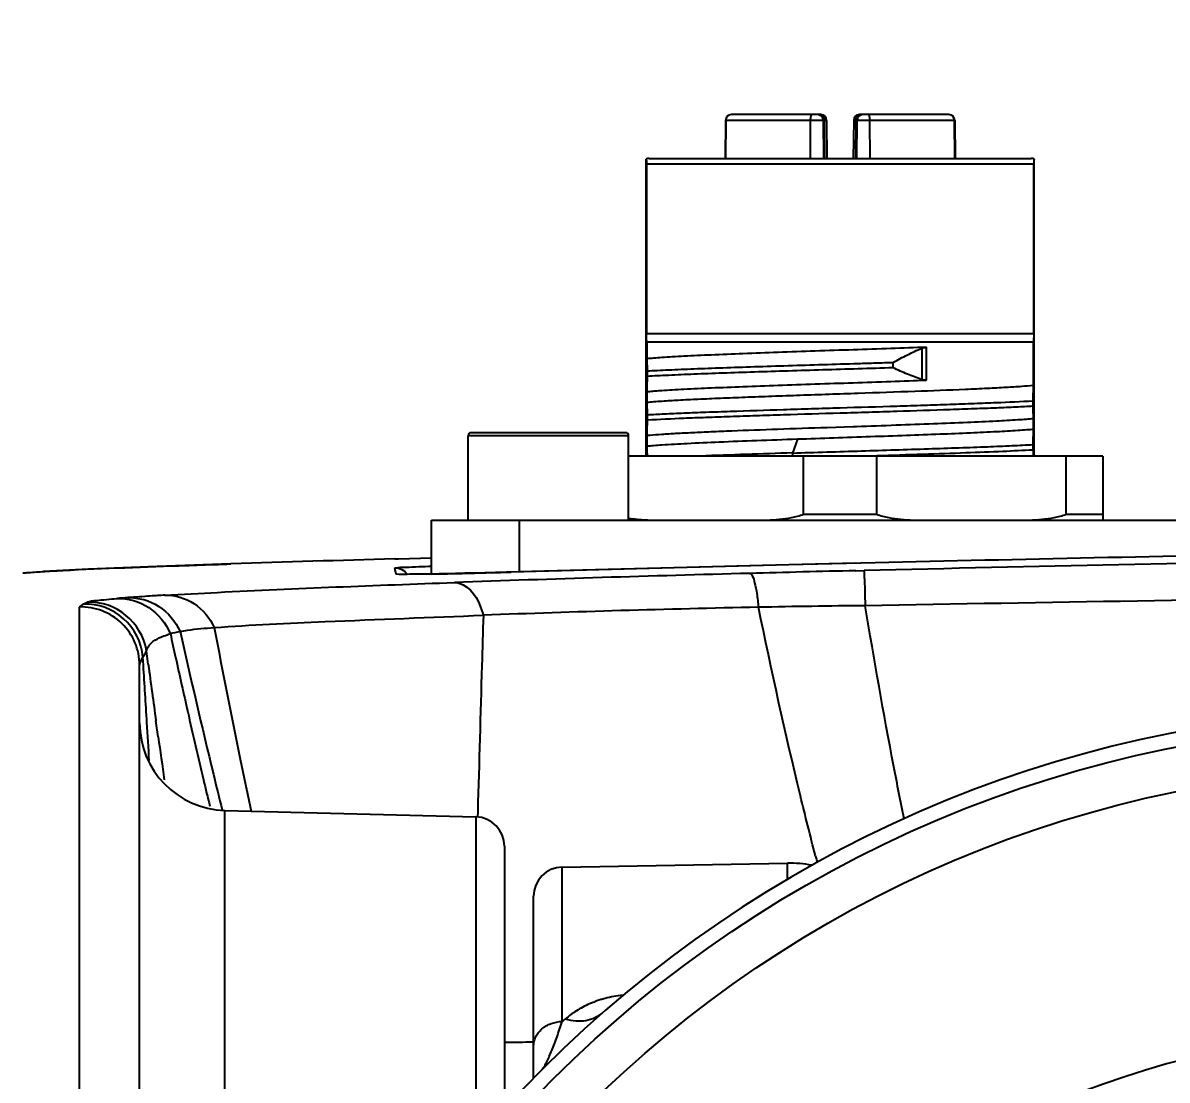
# Model space of a CAD drawing. Header units: millimetres. Extents: x 5828 to 6704, y 123 to 421.
# Drawn here: x 6478.367 to 6480.981, y 273.045 to 275.46 of the extents above; entities that cross this region are included whole.
import ezdxf

# ---------------------------------------------------------------- set-up
doc = ezdxf.new("R2010")
doc.units = ezdxf.units.MM
doc.layers.add('外形图', color=7, linetype='Continuous')
doc.layers.add('尺寸标注', color=7, linetype='Continuous')
doc.styles.add('微软雅黑', font='msyh.ttc', dxfattribs={"height": 1.5})
doc.dimstyles.new('尺寸标注_1_15比例', dxfattribs={"dimtxt": 1.5, "dimasz": 1.25, "dimexe": 0.5, "dimexo": 0.4, "dimgap": 0.5, "dimtad": 1, "dimdec": 1, "dimlfac": 15, "dimdsep": 46, "dimtxsty": '微软雅黑', "dimcen": 0.09, "dimadec": 0, "dimazin": 0, "dimtp": 0.01, "dimtm": 0.01, "dimtfac": 1, "dimtdec": 1, "dimtofl": 0, "dimtmove": 0, "dimatfit": 3, "dimfxl": 1, "dimtolj": 1, "dimarcsym": 0})

# ---------------------------------------------------------------- blocks, each defined once
blk = doc.blocks.new('*D945')
at = {"layer": 'Defpoints', "color": 0}
for p in [(6488.1127, 277.9249), (6474.9537, 264.1518), (6488.1127, 263.9724)]:
    blk.add_point(p, dxfattribs=at)
at = {"layer": '尺寸标注', "color": 0, "lineweight": -2}
for p, q in [((6474.9537, 264.5518), (6474.9537, 278.4249)), ((6488.1127, 264.3724), (6488.1127, 278.4249)), ((6476.2037, 277.9249), (6486.8627, 277.9249))]:
    blk.add_line(p, q, dxfattribs=at)
at = {"layer": '尺寸标注', "color": 0}
for points in [[(6476.2037, 278.1332), (6476.2037, 277.7166), (6474.9537, 277.9249)], [(6486.8627, 277.7166), (6486.8627, 278.1332), (6488.1127, 277.9249)]]:
    blk.add_solid(points, dxfattribs=at)
at = {"layer": '尺寸标注', "color": 0, "insert": (6481.5332, 279.2039), "char_height": 1.5, "attachment_point": 5, "style": '微软雅黑'}
blk.add_mtext('\\A1;197.4', dxfattribs=at)
blk = doc.blocks.new('*D946')
at = {"layer": 'Defpoints', "color": 0}
for p in [(6488.1787, 282.8993), (6474.8878, 252.3165), (6488.1787, 252.3087)]:
    blk.add_point(p, dxfattribs=at)
at = {"layer": '尺寸标注', "color": 0, "lineweight": -2}
for p, q in [((6474.8878, 252.7165), (6474.8878, 283.3993)), ((6488.1787, 252.7087), (6488.1787, 283.3993)), ((6476.1378, 282.8993), (6486.9287, 282.8993))]:
    blk.add_line(p, q, dxfattribs=at)
at = {"layer": '尺寸标注', "color": 0}
for points in [[(6476.1378, 283.1076), (6476.1378, 282.6909), (6474.8878, 282.8993)], [(6486.9287, 282.6909), (6486.9287, 283.1076), (6488.1787, 282.8993)]]:
    blk.add_solid(points, dxfattribs=at)
at = {"layer": '尺寸标注', "color": 0, "insert": (6481.5332, 284.1783), "char_height": 1.5, "attachment_point": 5, "style": '微软雅黑'}
blk.add_mtext('\\A1;\\A1;199.3', dxfattribs=at)

msp = doc.modelspace()

# ---------------------------------------------------------------- linework, layer by layer
at = {"layer": '外形图'}
for p, q in [((6480.1896, 275.2506), (6479.9853, 275.2506)), ((6480.4824, 275.2506), (6480.2781, 275.2506)), ((6479.9719, 275.2374), (6479.9712, 275.1506)), ((6479.9727, 275.2374), (6479.9719, 275.1506)), ((6480.2029, 275.2374), (6479.9719, 275.2374)), ((6480.1662, 275.1506), (6480.1664, 275.2374)), ((6480.1952, 275.2374), (6480.196, 275.1506)), ((6480.1988, 275.1506), (6480.1981, 275.2374)), ((6480.2029, 275.2374), (6480.2036, 275.1506)), ((6480.2648, 275.2374), (6480.264, 275.1506)), ((6480.4957, 275.2374), (6480.2648, 275.2374)), ((6480.2696, 275.2374), (6480.2689, 275.1506)), ((6480.2717, 275.1506), (6480.2724, 275.2374)), ((6480.3013, 275.2374), (6480.3015, 275.1506)), ((6480.4957, 275.1506), (6480.495, 275.2374)), ((6480.4957, 275.2374), (6480.4965, 275.1506)), ((6479.7905, 274.4706), (6479.7905, 275.1489)), ((6479.7972, 275.1506), (6480.6705, 275.1506)), ((6480.6772, 274.4706), (6480.6772, 275.1489)), ((6479.7912, 275.1373), (6479.7912, 274.7506)), ((6480.6765, 275.1373), (6479.7912, 275.1373)), ((6480.6765, 274.7506), (6480.6765, 275.1373)), ((6479.7912, 274.7506), (6480.6765, 274.7506)), ((6479.7919, 274.7306), (6479.7919, 274.6928)), ((6480.6758, 274.7306), (6479.7919, 274.7306)), ((6480.6758, 274.6318), (6480.6758, 274.7306)), ((6480.4202, 274.717), (6480.4202, 274.6456)), ((6480.4314, 274.6442), (6480.4314, 274.7192)), ((6480.355, 274.6723), (6480.355, 274.6848)), ((6479.793, 274.6652), (6479.793, 274.6527)), ((6479.7919, 274.6178), (6479.7919, 274.5928)), ((6480.6747, 274.5845), (6480.6747, 274.597)), ((6479.793, 274.5652), (6479.793, 274.5527)), ((6480.6758, 274.5318), (6480.6758, 274.5568)), ((6479.7438, 274.524), (6479.3905, 274.524)), ((6479.7919, 274.5178), (6479.7919, 274.4928)), ((6480.204, 274.5363), (6480.2637, 274.5383)), ((6480.2637, 274.5383), (6480.2695, 274.5385)), ((6480.2695, 274.5385), (6480.2713, 274.5386)), ((6479.3838, 274.324), (6479.3838, 274.5173)), ((6479.7505, 274.5173), (6479.3838, 274.5173)), ((6479.7505, 274.324), (6479.7505, 274.5173)), ((6480.1361, 274.509), (6480.1249, 274.4777)), ((6480.6747, 274.4845), (6480.6747, 274.497)), ((6480.8338, 274.4706), (6479.7505, 274.4706)), ((6480.1249, 274.4777), (6480.1249, 274.4706)), ((6480.1503, 274.338), (6480.1503, 274.4706)), ((6480.3174, 274.4711), (6480.3022, 274.4706)), ((6480.3173, 274.4706), (6480.3173, 274.338)), ((6480.7503, 274.338), (6480.7503, 274.4706)), ((6480.8338, 274.4706), (6480.8338, 274.324)), ((6480.1503, 274.338), (6480.3173, 274.338)), ((6480.7503, 274.338), (6480.8338, 274.338)), ((6479.3005, 274.2014), (6479.3005, 274.324)), ((6479.3005, 274.324), (6482.7672, 274.324)), ((6479.5005, 274.324), (6479.5005, 274.2062)), ((6479.2161, 274.236), (6479.2247, 274.2362)), ((6479.2247, 274.2362), (6479.3004, 274.2384)), ((6478.3666, 274.2037), (6478.3666, 274.2039)), ((6478.8415, 274.2243), (6478.6731, 274.2185)), ((6479.2162, 274.2155), (6479.2168, 274.2157)), ((6479.2169, 274.2108), (6479.2162, 274.2155)), ((6479.2197, 274.2009), (6479.2169, 274.2108)), ((6480.0269, 274.2199), (6479.4824, 274.2057)), ((6480.1166, 274.2222), (6480.0269, 274.2199)), ((6480.314, 274.2269), (6480.1166, 274.2221)), ((6480.2694, 274.2258), (6480.1166, 274.2221)), ((6480.2698, 274.2089), (6480.2886, 274.2093)), ((6479.3175, 274.2017), (6479.2997, 274.2013)), ((6479.3551, 274.2025), (6479.3175, 274.2017)), ((6478.4957, 274.1259), (6478.5039, 274.1327)), ((6478.4957, 268.0554), (6478.4957, 274.1259)), ((6478.5039, 274.1327), (6478.5132, 274.1371)), ((6480.2908, 274.1382), (6480.2911, 274.129)), ((6478.6463, 274.0209), (6478.6488, 274.0255)), ((6478.6529, 273.9951), (6478.6488, 274.0255)), ((6478.6419, 273.9932), (6478.6408, 274.0114)), ((6478.6419, 273.9931), (6478.6408, 274.0114)), ((6478.6333, 268.1886), (6478.6333, 273.9927)), ((6478.6757, 273.8297), (6478.6706, 273.8663)), ((6478.828, 271.8117), (6478.828, 273.6615)), ((6478.828, 273.6615), (6479.4017, 273.6465)), ((6479.4058, 273.6593), (6479.4054, 273.6453)), ((6479.4017, 273.6465), (6479.4017, 272.906)), ((6479.4666, 273.5798), (6479.4666, 272.9796)), ((6479.5988, 273.5319), (6480.1133, 273.5409)), ((6479.5988, 273.1793), (6479.5988, 273.5319)), ((6480.1139, 273.5039), (6480.1133, 273.5409)), ((6479.5333, 273.0502), (6479.5333, 273.4653))]:
    msp.add_line(p, q, dxfattribs=at)
for points in [[(6478.6731, 274.2185), (6478.5161, 274.2123), (6478.4137, 274.2072)], [(6479.4219, 274.2041), (6479.3761, 274.203), (6479.3551, 274.2025)], [(6479.4717, 274.2054), (6479.4464, 274.2047), (6479.4219, 274.2041)], [(6480.1166, 274.2221), (6479.9144, 274.2171), (6479.7035, 274.2116), (6479.4717, 274.2054)], [(6479.2997, 274.2013), (6479.2861, 274.2011), (6479.2729, 274.2009), (6479.2613, 274.2007), (6479.2512, 274.2006), (6479.2428, 274.2005), (6479.2359, 274.2005), (6479.2305, 274.2005), (6479.2266, 274.2005), (6479.2259, 274.2006)]]:
    msp.add_lwpolyline(points, dxfattribs=at)
for radius in [2.7667, 2.6667]:
    msp.add_circle((6481.5333, 271.0906), radius, dxfattribs=at)
for centre, radius, start, end in [((6479.9853, 275.2373), 0.0133, 90, 179.5), ((6479.9856, 275.2382), 0.0124, 90.0004, 91.3009), ((6480.1819, 275.2373), 0.0133, 0.5, 90), ((6480.1858, 275.2392), 0.0114, 77.9126, 89.9708), ((6480.1896, 275.2373), 0.0133, 0.5, 90), ((6480.2781, 275.2373), 0.0133, 90, 179.5), ((6480.2858, 275.2373), 0.0133, 90, 179.5), ((6480.2819, 275.2392), 0.0114, 90.0292, 102.0874), ((6480.4821, 275.2382), 0.0124, 88.5892, 89.9995), ((6480.4824, 275.2373), 0.0133, 0.5, 90), ((6479.7972, 275.1373), 0.0133, 90, 120), ((6480.6705, 275.1373), 0.0133, 60, 90), ((6479.3905, 274.5173), 0.00667, 90, 180), ((6479.7438, 274.5173), 0.00667, 0, 90), ((6480.8063, 251.1183), 23.3694, 91.67105, 92.18677), ((6482.7593, 274.5479), 2.0856, 181.744, 182.1265), ((6482.225, 171.6454), 102.6347, 91.679983, 91.888945), ((6485.0229, 75.622), 198.6437, 91.029694, 91.365668), ((6485.0258, 75.1312), 199.1514, 91.067586, 91.355717), ((6478.8181, 297.9937), 23.7973, 271.2608, 271.44212), ((6478.6696, 303.9329), 29.7383, 271.44028, 271.56619), ((6482.4199, 184.5702), 89.6645, 91.374055, 91.529028), ((6479.021, 288.8679), 14.6692, 271.08813, 271.25271), ((6482.0319, 198.2424), 75.9868, 91.511652, 92.020841), ((6479.1881, 265.8388), 8.329, 93.42256, 93.65157), ((6478.4999, 273.9927), 0.1333, 0.0513, 91.8094), ((6478.508, 273.9994), 0.1334, 5.1339, 91.765), ((6478.5173, 274.0038), 0.1334, 9.3925, 91.7621), ((6478.8644, 270.6117), 3.5451, 94.172, 94.5814), ((6478.9955, 268.8128), 5.3487, 93.6221, 94.1711), ((6480.4922, 252.4484), 21.6815, 90.53154, 91.17571), ((6487.3509, -126.1851), 400.3763, 90.832255, 91.010354), ((6480.7852, 237.8191), 36.3138, 91.16434, 92.15676), ((6496.8252, 277.4909), 18.3416, 190.72044, 191.68989), ((6503.1855, 279.4283), 25.0626, 192.35637, 192.48399), ((6497.3406, 278.2365), 19.0753, 192.61555, 193.6212), ((6478.3311, 274.1962), 0.3607, 329.1703, 330.9176), ((6518.8778, 279.4473), 40.5927, 187.71896, 187.90257), ((6500.3397, 278.7967), 22.1476, 192.48023, 192.80831), ((6481.5333, 271.0906), 2.8, 275.4406, 264.5594), ((6497.1909, 278.0803), 18.9184, 192.80675, 193.29054), ((6478.8333, 273.8614), 0.2, 180, 268.5), ((6513.8865, 278.7543), 35.5535, 187.96182, 188.12225), ((6493.8685, 276.8825), 15.3229, 191.70229, 192.14161), ((6494.6114, 277.5794), 16.2681, 193.6358, 193.93112), ((6495.7423, 277.74), 17.4303, 193.29647, 193.49983), ((6479.3999, 273.5798), 0.0667, 0, 88.5), ((6487.5296, 275.4676), 7.5962, 194.56526, 194.68362), ((6479.5999, 273.4653), 0.0667, 91, 180), ((6480.118, 273.2743), 0.2667, 78.9009, 90.9998), ((6481.4481, 270.9645), 2.8853, 129.6717, 129.8615), ((6481.5333, 271.0906), 2.0667, 273.6991, 266.3009), ((6479.6324, 263.645), 9.4874, 90.60068, 91.00169)]:
    msp.add_arc(centre, radius, start, end, dxfattribs=at)
for points, knots in [([(6479.9853, 275.2506), (6479.9836, 275.2506), (6479.9803, 275.2498), (6479.9761, 275.2468), (6479.9733, 275.2425), (6479.9727, 275.239), (6479.9727, 275.2373)], [0, 0, 0, 0, 0.24628, 0.494789, 0.74634, 1, 1, 1, 1]), ([(6480.1664, 275.2374), (6480.1664, 275.2391), (6480.1665, 275.2416), (6480.1669, 275.2447), (6480.1673, 275.2467), (6480.1678, 275.2483), (6480.1684, 275.2497), (6480.1692, 275.2506), (6480.1697, 275.2506)], [0, 0, 0, 0, 0.35968, 0.523158, 0.668048, 0.789769, 0.885294, 1, 1, 1, 1]), ([(6480.1882, 275.2504), (6480.1895, 275.2501), (6480.1922, 275.249), (6480.1955, 275.2459), (6480.1976, 275.2419), (6480.1981, 275.2389), (6480.1981, 275.2374)], [0, 0, 0, 0, 0.241206, 0.488394, 0.742098, 1, 1, 1, 1]), ([(6480.2795, 275.2504), (6480.2781, 275.2501), (6480.2754, 275.249), (6480.2722, 275.2459), (6480.2701, 275.2419), (6480.2696, 275.2389), (6480.2696, 275.2374)], [0, 0, 0, 0, 0.241206, 0.488394, 0.742098, 1, 1, 1, 1]), ([(6480.2979, 275.2506), (6480.2985, 275.2506), (6480.2993, 275.2497), (6480.2998, 275.2483), (6480.3003, 275.2466), (6480.3007, 275.2446), (6480.3011, 275.2415), (6480.3013, 275.239), (6480.3013, 275.2373)], [0, 0, 0, 0, 0.11463, 0.210281, 0.332174, 0.477214, 0.640752, 1, 1, 1, 1]), ([(6480.495, 275.2374), (6480.495, 275.2391), (6480.4943, 275.2425), (6480.4915, 275.2469), (6480.4874, 275.2498), (6480.484, 275.2506), (6480.4824, 275.2506)], [0, 0, 0, 0, 0.253654, 0.505189, 0.7537, 1, 1, 1, 1]), ([(6479.7905, 275.1489), (6479.7906, 275.1489), (6479.7907, 275.1486), (6479.7908, 275.1483), (6479.7909, 275.1476), (6479.791, 275.1467), (6479.7911, 275.1451), (6479.7912, 275.142), (6479.7912, 275.1392), (6479.7912, 275.1373)], [0, 0, 0, 0, 0.02244, 0.052815, 0.102289, 0.17932, 0.29985, 0.502637, 1, 1, 1, 1]), ([(6480.6772, 275.1489), (6480.6771, 275.1489), (6480.6769, 275.1486), (6480.6769, 275.1483), (6480.6768, 275.1476), (6480.6767, 275.1467), (6480.6766, 275.1451), (6480.6765, 275.142), (6480.6765, 275.1392), (6480.6765, 275.1373)], [0, 0, 0, 0, 0.02244, 0.052816, 0.102289, 0.179321, 0.299852, 0.502639, 1, 1, 1, 1]), ([(6479.7919, 274.7306), (6479.7918, 274.7345), (6479.7916, 274.7411), (6479.7913, 274.7478), (6479.7912, 274.7506)], [0, 0, 0, 0, 0.574219, 1, 1, 1, 1]), ([(6480.6765, 274.7506), (6480.6763, 274.7478), (6480.6761, 274.7411), (6480.6759, 274.7345), (6480.6758, 274.7306)], [0, 0, 0, 0, 0.425715, 1, 1, 1, 1]), ([(6480.4314, 274.7192), (6480.4041, 274.7182), (6480.3482, 274.7162), (6480.2633, 274.7133), (6480.1775, 274.7104), (6480.0935, 274.7075), (6480.0144, 274.7046), (6479.9428, 274.7017), (6479.8889, 274.6993), (6479.8514, 274.6972), (6479.8346, 274.6962), (6479.8268, 274.6956)], [0, 0, 0, 0, 0.135405, 0.277339, 0.420958, 0.56136, 0.693752, 0.813618, 0.916871, 0.961145, 1, 1, 1, 1]), ([(6480.355, 274.6848), (6480.3657, 274.6907), (6480.3872, 274.7019), (6480.4092, 274.7122), (6480.4202, 274.717)], [0, 0, 0, 0, 0.503035, 1, 1, 1, 1]), ([(6480.4202, 274.717), (6480.4219, 274.7177), (6480.4255, 274.7187), (6480.4293, 274.7191), (6480.4314, 274.7192)], [0, 0, 0, 0, 0.464861, 1, 1, 1, 1]), ([(6479.8268, 274.6956), (6479.8204, 274.6952), (6479.8088, 274.6943), (6479.7972, 274.6934), (6479.7919, 274.6928)], [0, 0, 0, 0, 0.547116, 1, 1, 1, 1]), ([(6479.7919, 274.6928), (6479.7921, 274.6888), (6479.7925, 274.6796), (6479.7928, 274.6704), (6479.793, 274.6652)], [0, 0, 0, 0, 0.435658, 1, 1, 1, 1]), ([(6479.793, 274.6652), (6479.8007, 274.6656), (6479.8169, 274.6664), (6479.8525, 274.6682), (6479.9023, 274.6702), (6479.9678, 274.6726), (6480.0395, 274.6751), (6480.1158, 274.6774), (6480.1949, 274.6799), (6480.2617, 274.6819), (6480.3152, 274.6835), (6480.3418, 274.6844), (6480.355, 274.6848)], [0, 0, 0, 0, 0.041176, 0.086754, 0.190011, 0.307335, 0.43595, 0.572815, 0.71469, 0.858217, 0.929538, 1, 1, 1, 1]), ([(6479.793, 274.6527), (6479.7929, 274.6494), (6479.7926, 274.6378), (6479.7922, 274.6262), (6479.7919, 274.6178)], [0, 0, 0, 0, 0.282001, 1, 1, 1, 1]), ([(6480.355, 274.6723), (6480.3015, 274.6706), (6480.2215, 274.6682), (6480.1158, 274.665), (6480.0395, 274.6625), (6479.9678, 274.6601), (6479.9023, 274.6577), (6479.8525, 274.6556), (6479.8169, 274.654), (6479.8007, 274.6531), (6479.793, 274.6527)], [0, 0, 0, 0, 0.28531, 0.427185, 0.56405, 0.692665, 0.809988, 0.913246, 0.958823, 1, 1, 1, 1]), ([(6480.4202, 274.6456), (6480.4092, 274.6493), (6480.3872, 274.6576), (6480.3656, 274.6672), (6480.355, 274.6723)], [0, 0, 0, 0, 0.496841, 1, 1, 1, 1]), ([(6479.8268, 274.6206), (6479.8346, 274.6212), (6479.8513, 274.6222), (6479.8889, 274.6242), (6479.9428, 274.6268), (6480.0144, 274.6296), (6480.0935, 274.6325), (6480.1775, 274.6354), (6480.2633, 274.6383), (6480.3482, 274.6412), (6480.4041, 274.6432), (6480.4314, 274.6442)], [0, 0, 0, 0, 0.038857, 0.083129, 0.186383, 0.306249, 0.438641, 0.579042, 0.722661, 0.864595, 1, 1, 1, 1]), ([(6480.6758, 274.6318), (6480.6668, 274.6309), (6480.6459, 274.6292), (6480.6108, 274.6271), (6480.568, 274.6248), (6480.4985, 274.6217), (6480.4001, 274.618), (6480.2741, 274.6137), (6480.1653, 274.61), (6480.0792, 274.607), (6480.0184, 274.6047), (6479.962, 274.6025), (6479.9111, 274.6003), (6479.8666, 274.5981), (6479.8392, 274.5965), (6479.8268, 274.5956)], [0, 0, 0, 0, 0.031966, 0.073721, 0.12444, 0.183109, 0.31946, 0.471886, 0.628206, 0.703907, 0.775927, 0.84282, 0.903244, 0.955989, 1, 1, 1, 1]), ([(6480.4314, 274.6442), (6480.4294, 274.6441), (6480.4256, 274.6442), (6480.4219, 274.645), (6480.4202, 274.6456)], [0, 0, 0, 0, 0.537126, 1, 1, 1, 1]), ([(6480.6747, 274.597), (6480.6748, 274.6002), (6480.6751, 274.6118), (6480.6754, 274.6235), (6480.6758, 274.6318)], [0, 0, 0, 0, 0.282398, 1, 1, 1, 1]), ([(6479.7919, 274.6178), (6479.7944, 274.6181), (6479.8011, 274.6187), (6479.8128, 274.6197), (6479.8219, 274.6203), (6479.8268, 274.6206)], [0, 0, 0, 0, 0.214463, 0.581032, 1, 1, 1, 1]), ([(6479.793, 274.5652), (6479.8059, 274.5659), (6479.8338, 274.5673), (6479.8786, 274.5692), (6479.9289, 274.5712), (6480.0048, 274.5739), (6480.0852, 274.5765), (6480.1689, 274.5791), (6480.2553, 274.5817), (6480.341, 274.5843), (6480.4247, 274.587), (6480.4837, 274.5889), (6480.5387, 274.5909), (6480.602, 274.5934), (6480.6468, 274.5954), (6480.6747, 274.597)], [0, 0, 0, 0, 0.043981, 0.095057, 0.152435, 0.215223, 0.353053, 0.42595, 0.5, 0.646947, 0.717556, 0.784777, 0.847566, 0.904944, 1, 1, 1, 1]), ([(6479.8268, 274.5956), (6479.8204, 274.5952), (6479.8088, 274.5944), (6479.7972, 274.5934), (6479.7919, 274.5928)], [0, 0, 0, 0, 0.547104, 1, 1, 1, 1]), ([(6479.7919, 274.5928), (6479.7921, 274.5888), (6479.7925, 274.5796), (6479.7928, 274.5704), (6479.793, 274.5652)], [0, 0, 0, 0, 0.435262, 1, 1, 1, 1]), ([(6480.6747, 274.5845), (6480.6618, 274.5837), (6480.6339, 274.5823), (6480.5891, 274.5804), (6480.5387, 274.5784), (6480.4629, 274.5757), (6480.3825, 274.5731), (6480.2988, 274.5705), (6480.2124, 274.5679), (6480.1267, 274.5653), (6480.043, 274.5626), (6479.984, 274.5607), (6479.9289, 274.5587), (6479.8657, 274.5563), (6479.8209, 274.5542), (6479.793, 274.5527)], [0, 0, 0, 0, 0.043981, 0.095057, 0.152435, 0.215223, 0.353053, 0.42595, 0.5, 0.646947, 0.717556, 0.784777, 0.847566, 0.904944, 1, 1, 1, 1]), ([(6480.6758, 274.5568), (6480.6755, 274.5608), (6480.6752, 274.57), (6480.6749, 274.5793), (6480.6747, 274.5845)], [0, 0, 0, 0, 0.435271, 1, 1, 1, 1]), ([(6479.793, 274.5527), (6479.7929, 274.5494), (6479.7926, 274.5378), (6479.7922, 274.5262), (6479.7919, 274.5178)], [0, 0, 0, 0, 0.282401, 1, 1, 1, 1]), ([(6480.2713, 274.5386), (6480.3014, 274.5396), (6480.36, 274.5416), (6480.4445, 274.5447), (6480.5208, 274.5477), (6480.5687, 274.5499), (6480.5908, 274.551)], [0, 0, 0, 0, 0.282825, 0.550401, 0.792532, 1, 1, 1, 1]), ([(6480.5908, 274.551), (6480.6071, 274.5519), (6480.6301, 274.5532), (6480.6584, 274.5552), (6480.6704, 274.5562), (6480.6758, 274.5568)], [0, 0, 0, 0, 0.577253, 0.808903, 1, 1, 1, 1]), ([(6479.7919, 274.5178), (6479.7944, 274.5181), (6479.806, 274.5192), (6479.8176, 274.52), (6479.8268, 274.5206)], [0, 0, 0, 0, 0.214464, 1, 1, 1, 1]), ([(6479.8268, 274.5206), (6479.8374, 274.5214), (6479.8606, 274.5228), (6479.898, 274.5247), (6479.9404, 274.5266), (6480.0052, 274.5293), (6480.0936, 274.5325), (6480.1663, 274.535), (6480.204, 274.5363)], [0, 0, 0, 0, 0.084644, 0.184267, 0.297376, 0.422271, 0.699738, 1, 1, 1, 1]), ([(6480.6758, 274.5318), (6480.6704, 274.5312), (6480.6586, 274.5302), (6480.6305, 274.5282), (6480.5878, 274.5258), (6480.5284, 274.523), (6480.4596, 274.5203), (6480.3836, 274.5174), (6480.3028, 274.5147), (6480.2197, 274.5118), (6480.1639, 274.5099), (6480.1361, 274.509)], [0, 0, 0, 0, 0.029884, 0.066065, 0.156139, 0.267379, 0.396239, 0.538608, 0.689937, 0.84539, 1, 1, 1, 1]), ([(6480.6747, 274.497), (6480.6748, 274.5002), (6480.6751, 274.5118), (6480.6754, 274.5235), (6480.6758, 274.5318)], [0, 0, 0, 0, 0.282222, 1, 1, 1, 1]), ([(6479.8268, 274.4956), (6479.8204, 274.4952), (6479.8088, 274.4944), (6479.7972, 274.4934), (6479.7919, 274.4928)], [0, 0, 0, 0, 0.547096, 1, 1, 1, 1]), ([(6479.7919, 274.4928), (6479.792, 274.4913), (6479.7923, 274.4839), (6479.7926, 274.4765), (6479.7928, 274.4706)], [0, 0, 0, 0, 0.204948, 1, 1, 1, 1]), ([(6480.1361, 274.509), (6480.105, 274.5079), (6480.0454, 274.5058), (6479.9616, 274.5026), (6479.8896, 274.4993), (6479.846, 274.4969), (6479.8268, 274.4956)], [0, 0, 0, 0, 0.302015, 0.577064, 0.813152, 1, 1, 1, 1]), ([(6480.1249, 274.4777), (6480.151, 274.4785), (6480.2035, 274.4801), (6480.3071, 274.4833), (6480.408, 274.4864), (6480.504, 274.4897), (6480.5678, 274.492), (6480.624, 274.4944), (6480.6588, 274.4961), (6480.6747, 274.497)], [0, 0, 0, 0, 0.14259, 0.286445, 0.564896, 0.693153, 0.810143, 0.913206, 1, 1, 1, 1]), ([(6480.6747, 274.4845), (6480.6518, 274.4832), (6480.6005, 274.4808), (6480.5168, 274.4776), (6480.4205, 274.4743), (6480.3527, 274.4722), (6480.3174, 274.4711)], [0, 0, 0, 0, 0.192384, 0.430378, 0.70357, 1, 1, 1, 1]), ([(6480.0383, 274.324), (6480.0477, 274.324), (6480.0666, 274.3242), (6480.0948, 274.3259), (6480.123, 274.3297), (6480.1414, 274.3346), (6480.1503, 274.338)], [0, 0, 0, 0, 0.249294, 0.498698, 0.74858, 1, 1, 1, 1]), ([(6480.3173, 274.338), (6480.3262, 274.3346), (6480.3446, 274.3297), (6480.3728, 274.3259), (6480.4011, 274.3242), (6480.42, 274.324), (6480.4294, 274.324)], [0, 0, 0, 0, 0.251419, 0.501301, 0.750705, 1, 1, 1, 1]), ([(6480.6383, 274.324), (6480.6477, 274.324), (6480.6666, 274.3242), (6480.6948, 274.3259), (6480.723, 274.3297), (6480.7414, 274.3346), (6480.7503, 274.338)], [0, 0, 0, 0, 0.249294, 0.498698, 0.74858, 1, 1, 1, 1]), ([(6479.7505, 274.3292), (6479.7635, 274.327), (6479.7898, 274.3244), (6479.8162, 274.324), (6479.8294, 274.324)], [0, 0, 0, 0, 0.500284, 1, 1, 1, 1]), ([(6478.3666, 274.2037), (6478.3695, 274.204), (6478.3841, 274.2052), (6478.3987, 274.2062), (6478.4104, 274.2069)], [0, 0, 0, 0, 0.202667, 1, 1, 1, 1]), ([(6478.4104, 274.2069), (6478.4261, 274.2079), (6478.5362, 274.2138), (6478.6464, 274.2176), (6478.7408, 274.2209)], [0, 0, 0, 0, 0.142948, 1, 1, 1, 1]), ([(6478.7408, 274.2209), (6478.7486, 274.2212), (6478.7823, 274.2223), (6478.8161, 274.2235), (6478.8419, 274.2243)], [0, 0, 0, 0, 0.232246, 1, 1, 1, 1]), ([(6479.2168, 274.2157), (6479.225, 274.2168), (6479.253, 274.2171), (6479.2807, 274.2187), (6479.3003, 274.2193)], [0, 0, 0, 0, 0.298481, 1, 1, 1, 1]), ([(6480.2886, 274.2093), (6480.2893, 274.2077), (6480.2883, 274.2009), (6480.2899, 274.1872), (6480.2899, 274.165), (6480.2906, 274.1479), (6480.2908, 274.1382)], [0, 0, 0, 0, 0.072934, 0.274917, 0.591498, 1, 1, 1, 1]), ([(6478.6909, 274.1529), (6478.731, 274.1553), (6478.9514, 274.167), (6479.172, 274.1755), (6479.3524, 274.1819)], [0, 0, 0, 0, 0.18199, 1, 1, 1, 1]), ([(6479.2202, 274.2007), (6479.2201, 274.2007), (6479.2199, 274.2008), (6479.2197, 274.2008), (6479.2197, 274.2009)], [0, 0, 0, 0, 0.707426, 1, 1, 1, 1]), ([(6479.2996, 274.2013), (6479.2811, 274.201), (6479.2547, 274.2012), (6479.2281, 274.1998), (6479.2202, 274.2007)], [0, 0, 0, 0, 0.700891, 1, 1, 1, 1]), ([(6479.3524, 274.1819), (6479.3592, 274.182), (6479.3941, 274.1717), (6479.411, 274.134), (6479.4186, 274.1071)], [0, 0, 0, 0, 0.19628, 1, 1, 1, 1]), ([(6480.0274, 274.2027), (6480.03, 274.2026), (6480.0352, 274.194), (6480.0394, 274.1792), (6480.0442, 274.1545), (6480.0463, 274.1359), (6480.0473, 274.1254)], [0, 0, 0, 0, 0.097878, 0.302216, 0.610023, 1, 1, 1, 1]), ([(6478.6909, 274.1529), (6478.7138, 274.1535), (6478.7621, 274.1393), (6478.7937, 274.1008), (6478.8038, 274.079)], [0, 0, 0, 0, 0.488767, 1, 1, 1, 1]), ([(6478.5132, 274.1371), (6478.5195, 274.1399), (6478.543, 274.1413), (6478.5654, 274.1442), (6478.5812, 274.1455)], [0, 0, 0, 0, 0.305503, 1, 1, 1, 1]), ([(6478.5812, 274.1455), (6478.6065, 274.1462), (6478.6591, 274.1311), (6478.6934, 274.0888), (6478.7034, 274.0651)], [0, 0, 0, 0, 0.495316, 1, 1, 1, 1]), ([(6478.6065, 274.1474), (6478.6309, 274.1481), (6478.6819, 274.1336), (6478.7156, 274.0931), (6478.7258, 274.0703)], [0, 0, 0, 0, 0.493961, 1, 1, 1, 1]), ([(6480.3801, 273.642), (6480.372, 273.6816), (6480.3402, 273.8435), (6480.3116, 274.0061), (6480.2911, 274.129)], [0, 0, 0, 0, 0.244827, 1, 1, 1, 1]), ([(6478.8038, 274.079), (6478.8881, 274.0853), (6479.0931, 274.0942), (6479.2981, 274.1025), (6479.4186, 274.1071)], [0, 0, 0, 0, 0.412135, 1, 1, 1, 1]), ([(6479.4186, 274.1071), (6479.4174, 274.0688), (6479.4129, 273.9195), (6479.409, 273.7703), (6479.4058, 273.6593)], [0, 0, 0, 0, 0.256695, 1, 1, 1, 1]), ([(6480.1776, 273.5573), (6480.1657, 273.6031), (6480.1185, 273.7916), (6480.0769, 273.9814), (6480.0473, 274.1254)], [0, 0, 0, 0, 0.243454, 1, 1, 1, 1]), ([(6478.7258, 274.0703), (6478.7314, 274.0714), (6478.7573, 274.0756), (6478.7834, 274.0778), (6478.8038, 274.079)], [0, 0, 0, 0, 0.218543, 1, 1, 1, 1]), ([(6478.6488, 274.0255), (6478.6494, 274.0288), (6478.6565, 274.0459), (6478.6749, 274.0544), (6478.6884, 274.0598)], [0, 0, 0, 0, 0.186933, 1, 1, 1, 1]), ([(6478.6333, 273.9928), (6478.6333, 273.9939), (6478.6345, 274.0005), (6478.638, 274.0064), (6478.6408, 274.0114)], [0, 0, 0, 0, 0.159916, 1, 1, 1, 1]), ([(6479.7375, 273.239), (6479.7304, 273.2383), (6479.7167, 273.2366), (6479.7, 273.2329), (6479.6873, 273.2292), (6479.6783, 273.2262), (6479.6696, 273.223), (6479.6536, 273.2163), (6479.6317, 273.2047), (6479.6141, 273.192), (6479.6061, 273.1854)], [0, 0, 0, 0, 0.146856, 0.287915, 0.355797, 0.42196, 0.486404, 0.549091, 0.784389, 1, 1, 1, 1]), ([(6479.6061, 273.1854), (6479.6139, 273.1831), (6479.6295, 273.1801), (6479.6527, 273.1808), (6479.6705, 273.186), (6479.6829, 273.1928), (6479.6885, 273.197), (6479.6911, 273.1993)], [0, 0, 0, 0, 0.272699, 0.527683, 0.76782, 0.88447, 1, 1, 1, 1]), ([(6479.5333, 273.1222), (6479.5333, 273.1259), (6479.5341, 273.1334), (6479.5379, 273.1441), (6479.544, 273.154), (6479.5522, 273.1626), (6479.5622, 273.1697), (6479.5774, 273.1768), (6479.5902, 273.1791), (6479.5988, 273.1793)], [0, 0, 0, 0, 0.1155, 0.23253, 0.35234, 0.4757, 0.60281, 0.733318, 1, 1, 1, 1]), ([(6479.5528, 273.07), (6479.5537, 273.0709), (6479.5556, 273.0732), (6479.5583, 273.0772), (6479.561, 273.082), (6479.5648, 273.0894), (6479.5696, 273.0998), (6479.5754, 273.1136), (6479.5812, 273.1286), (6479.5871, 273.1446), (6479.593, 273.1616), (6479.5968, 273.1733), (6479.5988, 273.1793)], [0, 0, 0, 0, 0.034179, 0.074882, 0.12109, 0.171962, 0.285187, 0.41079, 0.546372, 0.690378, 0.841799, 1, 1, 1, 1])]:
    msp.add_open_spline(points, degree=3, knots=knots, dxfattribs=at)
for points in [[(6479.2162, 274.2155), (6479.2271, 274.2159), (6479.2393, 274.2092), (6479.245, 274.1999)], [(6478.6884, 274.0598), (6478.6933, 274.0617), (6478.6983, 274.0635), (6478.7034, 274.0651)], [(6478.7034, 274.0651), (6478.7108, 274.0672), (6478.7183, 274.0689), (6478.7258, 274.0703)], [(6478.6499, 273.862), (6478.6472, 273.9057), (6478.6446, 273.9494), (6478.6419, 273.9931)], [(6478.6553, 273.7752), (6478.6535, 273.8042), (6478.6517, 273.8331), (6478.6499, 273.862)]]:
    msp.add_open_spline(points, degree=3, dxfattribs=at)

# ---------------------------------------------------------------- dimensions: what is measured, and where the dimension line sits
at = {"layer": '尺寸标注'}
dim = msp.add_linear_dim(base=(6488.1787, 282.8993), p1=(6474.8878, 252.3165), p2=(6488.1787, 252.3087), text='\\A1;199.3', dimstyle='尺寸标注_1_15比例', override={"dimtxsty": '微软雅黑'}, dxfattribs=at)
dim.commit()
dim.dimension.update_dxf_attribs({"geometry": '*D946', "text_midpoint": (6481.5332, 284.1783)})
dim = msp.add_linear_dim(base=(6488.1127, 277.9249), p1=(6474.9537, 264.1518), p2=(6488.1127, 263.9724), dimstyle='尺寸标注_1_15比例', dxfattribs=at)
dim.commit()
dim.dimension.update_dxf_attribs({"geometry": '*D945', "text_midpoint": (6481.5332, 279.2039)})

doc.saveas('drawing.dxf')
